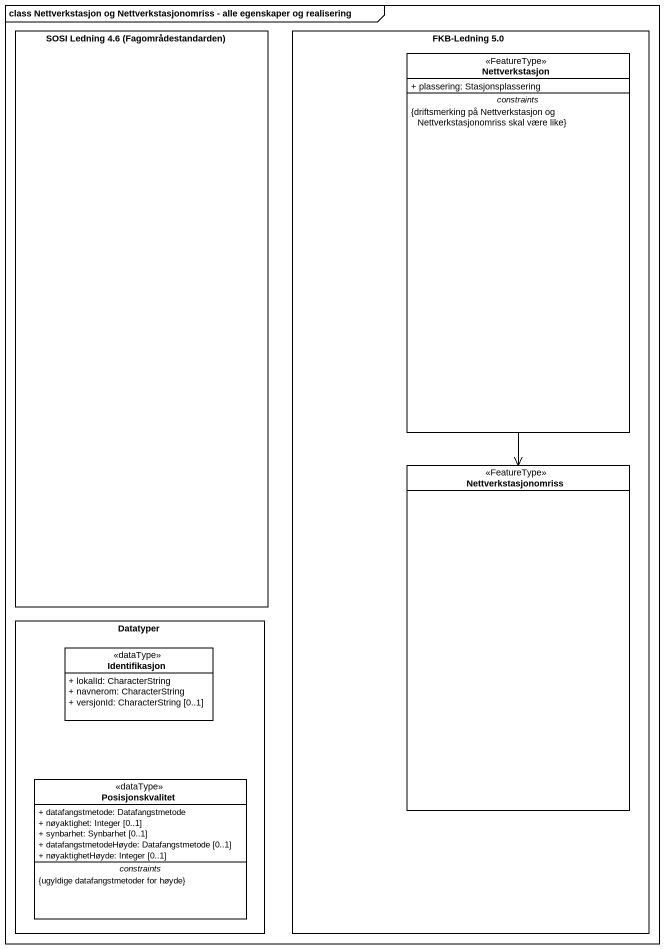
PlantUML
@startuml
mainframe class Nettverkstasjon og Nettverkstasjonomriss - alle egenskaper og realisering
allowmixing
hide circle
hide empty members
skinparam classAttributeIconSize 0
rectangle "SOSI Ledning 4.6 (Fagområdestandarden)" as SOSI_Ledning_4_6
rectangle "FKB-Ledning 5.0" as FKB_Ledning_5_0 {
  class Nettverkstasjon <<FeatureType>> #FFFFFF {
    + plassering: Stasjonsplassering
    -- constraints --
    {driftsmerking på Nettverkstasjon og Nettverkstasjonomriss skal være like}
  }
  class Nettverkstasjonomriss <<FeatureType>> #FFFFFF
}
rectangle Datatyper {
  class Identifikasjon <<dataType>> {
    + lokalId: CharacterString
    + navnerom: CharacterString
    + versjonId: CharacterString [0..1]
  }
  class Posisjonskvalitet <<dataType>> {
    + datafangstmetode: Datafangstmetode
    + nøyaktighet: Integer [0..1]
    + synbarhet: Synbarhet [0..1]
    + datafangstmetodeHøyde: Datafangstmetode [0..1]
    + nøyaktighetHøyde: Integer [0..1]
    -- constraints --
    {ugyldige datafangstmetoder for høyde}
  }
}
Nettverkstasjon --> Nettverkstasjonomriss
@enduml
